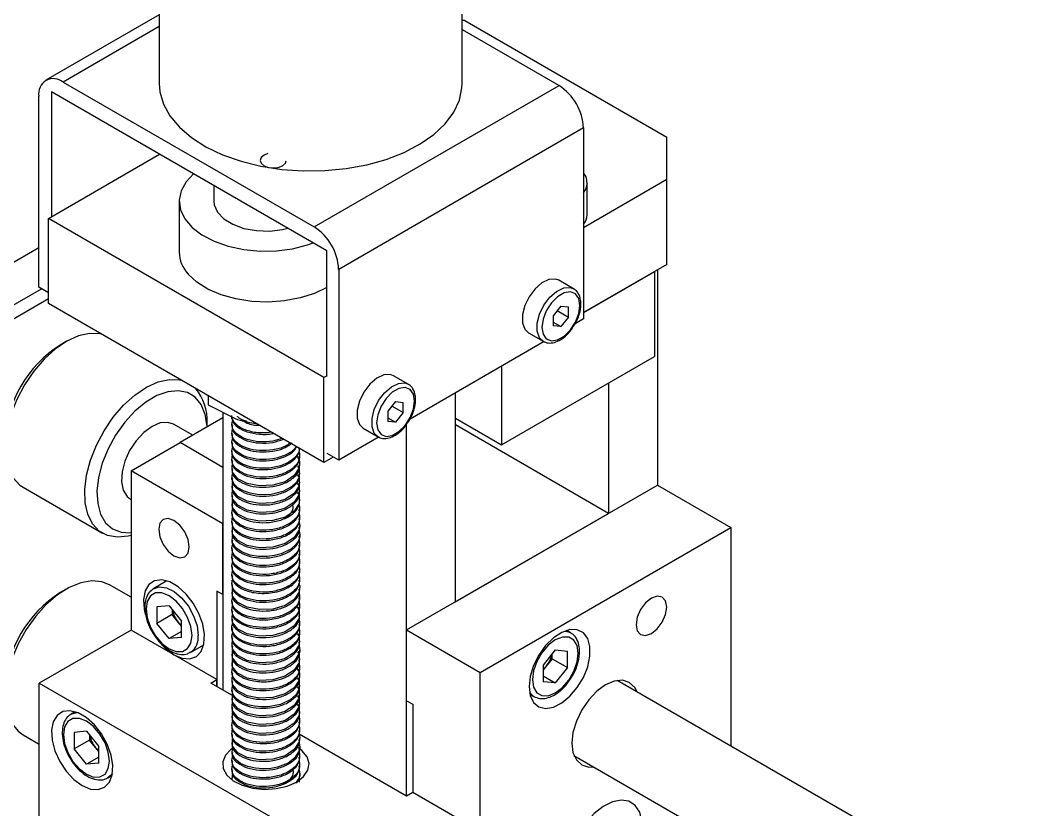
# Model space of a CAD drawing. Header units: millimetres. Extents: x 15 to 1802, y 5 to 899.
# Drawn here: x 727.8 to 786.1, y 829.5 to 875 of the extents above; entities that cross this region are included whole.
import ezdxf

# ---------------------------------------------------------------- set-up
doc = ezdxf.new("R2010")
doc.units = ezdxf.units.MM

msp = doc.modelspace()

# ---------------------------------------------------------------- linework, layer by layer
at = {"color": 7, "linetype": 'Continuous', "lineweight": 25}
for p, q in [((735.862, 879.915), (735.862, 871.385)), ((753.362, 871.385), (753.362, 879.915)), ((735.862, 875.348), (729.32, 871.572)), ((753.512, 875.024), (753.362, 875.024)), ((753.362, 874.499), (758.958, 871.269)), ((753.512, 875.024), (765.179, 868.288)), ((730.32, 871.473), (744.816, 863.104)), ((744.816, 863.104), (758.958, 871.269)), ((728.906, 859.633), (728.906, 870.656)), ((745.556, 861.719), (729.647, 870.903)), ((729.647, 870.903), (729.647, 863.696)), ((760.372, 868.819), (746.23, 860.655)), ((760.372, 868.819), (760.372, 857.796)), ((765.179, 865.839), (765.179, 868.288)), ((729.47, 863.594), (735.889, 867.3)), ((765.179, 865.839), (760.372, 863.064)), ((765.179, 860.94), (765.179, 865.839)), ((739.021, 865.491), (739.021, 864.594)), ((760.586, 865.662), (760.586, 865.635)), ((760.586, 863.798), (760.586, 865.635)), ((737.021, 864.594), (737.021, 861.655)), ((745.38, 854.409), (729.47, 863.594)), ((729.47, 858.695), (729.47, 863.594)), ((728.906, 861.894), (723.252, 858.63)), ((745.556, 854.512), (745.556, 861.719)), ((746.23, 860.655), (746.23, 849.632)), ((765.179, 860.94), (760.372, 858.165)), ((760.372, 858.165), (764.472, 860.532)), ((764.472, 860.532), (764.472, 855.632)), ((764.649, 860.634), (764.649, 848.203)), ((759.797, 859.536), (758.949, 860.026)), ((725.373, 857.405), (729.069, 859.539)), ((729.47, 859.307), (728.906, 859.633)), ((729.47, 858.954), (725.727, 856.793)), ((745.38, 849.51), (729.47, 858.695)), ((759.064, 858.528), (758.622, 857.978)), ((758.859, 858.273), (759.506, 857.899)), ((759.064, 858.528), (759.506, 858.489)), ((759.506, 857.899), (759.506, 858.489)), ((758.622, 857.978), (758.622, 857.389)), ((758.622, 857.605), (759.064, 857.35)), ((759.506, 857.899), (759.064, 857.35)), ((760.372, 857.796), (759.897, 857.521)), ((759.064, 857.35), (758.622, 857.389)), ((730.499, 856.486), (730.146, 856.282)), ((758.108, 856.489), (750.351, 852.011)), ((757.199, 856.995), (758.048, 856.505)), ((755.633, 850.53), (764.472, 855.632)), ((755.633, 855.06), (755.633, 850.53)), ((745.557, 854.511), (745.38, 854.409)), ((745.38, 849.51), (745.38, 854.409)), ((750.252, 854.025), (749.403, 854.515)), ((761.82, 854.102), (761.82, 846.57)), ((752.981, 841.468), (752.981, 853.529)), ((738.698, 853.368), (738.698, 852.843)), ((749.518, 853.018), (749.076, 852.468)), ((749.518, 853.018), (749.96, 852.978)), ((749.96, 852.389), (749.96, 852.978)), ((738.698, 852.843), (740.283, 852.027)), ((739.546, 852.406), (739.546, 836.364)), ((749.076, 852.468), (749.076, 851.878)), ((749.313, 852.762), (749.96, 852.389)), ((749.96, 852.389), (749.518, 851.839)), ((739.546, 852.081), (737.071, 850.652)), ((738.632, 851.553), (738.632, 851.791)), ((749.076, 852.094), (749.518, 851.839)), ((749.518, 851.839), (749.076, 851.878)), ((752.981, 852.06), (755.633, 850.53)), ((737.803, 851.074), (736.699, 851.711)), ((740.055, 851.71), (740.055, 851.6)), ((740.055, 851.199), (740.055, 851.09)), ((747.653, 851.484), (748.502, 850.994)), ((750.153, 830.241), (750.153, 851.718)), ((761.82, 846.57), (752.981, 851.673)), ((734.243, 849.019), (737.071, 850.652)), ((739.546, 849.224), (737.071, 850.652)), ((740.055, 850.689), (740.055, 850.579)), ((748.563, 850.978), (746.23, 849.632)), ((740.055, 850.179), (740.055, 850.069)), ((746.23, 849.632), (745.557, 850.02)), ((740.055, 849.668), (740.055, 849.559)), ((743.988, 849.849), (743.988, 849.924)), ((745.91, 849.816), (745.38, 849.51)), ((734.243, 849.019), (734.243, 839.833)), ((739.546, 845.958), (734.243, 849.019)), ((740.055, 849.158), (740.055, 849.049)), ((743.988, 849.338), (743.988, 849.413)), ((743.988, 848.828), (743.988, 848.903)), ((740.055, 848.648), (740.055, 848.538)), ((743.988, 848.318), (743.988, 848.393)), ((728, 848.074), (732.596, 845.42)), ((740.055, 848.138), (740.055, 848.028)), ((743.988, 847.807), (743.988, 847.882)), ((750.153, 839.835), (764.649, 848.203)), ((764.649, 848.203), (768.891, 845.754)), ((734.2, 847.381), (734.243, 847.356)), ((740.055, 847.627), (740.055, 847.517)), ((740.055, 847.117), (740.055, 847.007)), ((743.988, 847.297), (743.988, 847.372)), ((740.055, 846.607), (740.055, 846.497)), ((743.988, 846.787), (743.988, 846.862)), ((752.981, 841.468), (761.82, 846.57)), ((739.546, 841.875), (739.546, 845.958)), ((740.055, 846.096), (740.055, 845.986)), ((743.988, 846.277), (743.988, 846.351)), ((740.055, 845.586), (740.055, 845.476)), ((743.988, 845.766), (743.988, 845.841)), ((754.396, 837.386), (768.891, 845.754)), ((768.891, 845.754), (768.891, 833.128)), ((740.055, 845.076), (740.055, 844.966)), ((743.988, 845.256), (743.988, 845.331)), ((743.988, 844.746), (743.988, 844.82)), ((740.055, 844.565), (740.055, 844.455)), ((743.988, 844.235), (743.988, 844.31)), ((740.055, 844.055), (740.055, 843.945)), ((743.988, 843.725), (743.988, 843.8)), ((740.055, 843.545), (740.055, 843.435)), ((740.055, 843.034), (740.055, 842.924)), ((743.988, 843.215), (743.988, 843.289)), ((734.243, 841.727), (733, 842.445)), ((736.314, 842.667), (735.549, 842.225)), ((740.055, 842.524), (740.055, 842.414)), ((743.988, 842.704), (743.988, 842.779)), ((730.499, 842.197), (730.146, 841.993)), ((739.546, 841.875), (739.193, 842.079)), ((739.193, 842.079), (739.193, 836.568)), ((740.055, 842.014), (740.055, 841.904)), ((743.988, 842.194), (743.988, 842.269)), ((740.055, 841.503), (740.055, 841.393)), ((743.988, 841.683), (743.988, 841.758)), ((736.435, 841.23), (735.724, 841.167)), ((735.724, 841.167), (735.724, 840.219)), ((736.608, 840.729), (735.724, 840.219)), ((736.435, 841.23), (737.146, 840.346)), ((736.608, 841.015), (736.608, 840.729)), ((736.964, 840.287), (736.608, 840.729)), ((740.055, 840.993), (740.055, 840.883)), ((743.988, 841.173), (743.988, 841.248)), ((743.988, 840.663), (743.988, 840.738)), ((736.435, 839.335), (735.724, 840.219)), ((737.146, 840.061), (736.964, 840.287)), ((737.146, 839.399), (737.146, 840.346)), ((740.055, 840.482), (740.055, 840.373)), ((743.988, 840.152), (743.988, 840.227)), ((734.243, 839.833), (728.94, 836.772)), ((739.193, 836.976), (734.243, 839.833)), ((737.146, 839.745), (736.435, 839.335)), ((740.055, 839.972), (740.055, 839.862)), ((743.988, 839.642), (743.988, 839.717)), ((750.153, 839.835), (754.396, 837.386)), ((750.153, 835.752), (750.153, 839.835)), ((759.63, 839.675), (759.396, 839.81)), ((737.146, 839.399), (736.435, 839.335)), ((737.674, 838.544), (738.439, 838.986)), ((740.055, 839.462), (740.055, 839.352)), ((740.055, 838.951), (740.055, 838.842)), ((743.988, 839.132), (743.988, 839.207)), ((737.697, 838.558), (737.674, 838.544)), ((740.055, 838.441), (740.055, 838.331)), ((743.988, 838.621), (743.988, 838.696)), ((758.744, 838.68), (758.034, 837.796)), ((758.571, 838.179), (758.571, 838.464)), ((758.744, 838.68), (759.455, 838.616)), ((759.455, 837.669), (759.455, 838.616)), ((740.055, 837.931), (740.055, 837.821)), ((743.988, 838.111), (743.988, 838.186)), ((758.034, 837.796), (758.034, 836.848)), ((758.571, 838.179), (758.216, 837.737)), ((758.571, 838.179), (759.455, 837.669)), ((740.055, 837.42), (740.055, 837.311)), ((743.988, 837.601), (743.988, 837.676)), ((754.396, 808.807), (754.396, 837.386)), ((758.216, 837.737), (758.034, 837.51)), ((759.455, 837.669), (758.744, 836.785)), ((728.94, 826.565), (728.94, 836.772)), ((728.94, 836.772), (749.092, 825.138)), ((738.839, 836.772), (739.193, 836.976)), ((740.089, 836.05), (738.839, 836.772)), ((739.193, 836.568), (739.193, 836.976)), ((740.055, 836.91), (740.055, 836.8)), ((743.988, 837.09), (743.988, 837.165)), ((743.988, 836.58), (743.988, 836.655)), ((758.034, 837.195), (758.744, 836.785)), ((758.744, 836.785), (758.034, 836.848)), ((786.094, 823.197), (762.32, 836.921)), ((740.055, 836.4), (740.055, 836.29)), ((743.988, 836.07), (743.988, 836.145)), ((757.271, 836.129), (757.505, 835.994)), ((740.055, 835.889), (740.055, 835.78)), ((743.988, 835.559), (743.988, 835.634)), ((750.153, 835.752), (750.506, 835.548)), ((750.506, 835.548), (750.506, 830.445)), ((731.011, 835.114), (730.776, 834.979)), ((740.055, 835.379), (740.055, 835.269)), ((740.055, 834.869), (740.055, 834.759)), ((743.988, 835.049), (743.988, 835.124)), ((740.055, 834.358), (740.055, 834.249)), ((743.988, 834.539), (743.988, 834.614)), ((728, 833.784), (728.94, 833.242)), ((731.662, 833.984), (730.951, 833.92)), ((730.951, 833.92), (730.951, 832.973)), ((731.662, 833.984), (732.373, 833.1)), ((731.835, 833.768), (731.835, 833.483)), ((740.055, 833.848), (740.055, 833.738)), ((750.153, 830.241), (743.953, 833.819)), ((743.988, 834.028), (743.988, 834.103)), ((731.835, 833.483), (730.951, 832.973)), ((732.191, 833.041), (731.835, 833.483)), ((740.055, 833.338), (740.055, 833.228)), ((743.988, 833.518), (743.988, 833.593)), ((731.662, 832.089), (730.951, 832.973)), ((732.373, 832.815), (732.191, 833.041)), ((732.373, 832.152), (732.373, 833.1)), ((740.055, 832.827), (740.055, 832.718)), ((743.988, 833.008), (743.988, 833.083)), ((743.988, 832.497), (743.988, 832.572)), ((759.821, 832.591), (783.594, 818.867)), ((732.373, 832.499), (731.662, 832.089)), ((732.373, 832.152), (731.662, 832.089)), ((740.055, 832.317), (740.055, 832.207)), ((743.988, 831.987), (743.988, 832.062)), ((732.901, 831.298), (733.136, 831.433)), ((740.055, 831.807), (740.055, 831.697)), ((740.092, 831.297), (740.089, 831.492)), ((743.988, 831.477), (743.988, 831.552)), ((732.924, 831.312), (732.901, 831.298)), ((740.055, 831.297), (740.055, 831.187)), ((743.947, 831.241), (743.95, 831.041)), ((750.506, 830.445), (750.153, 830.241)), ((754.396, 828.2), (750.506, 830.445))]:
    msp.add_line(p, q, dxfattribs=at)
at = {"color": 8, "linetype": 'Continuous', "lineweight": 25}
msp.add_line((735.862, 874.672), (730.32, 871.473), dxfattribs=at)
at = {"color": 7, "linetype": 'Continuous', "lineweight": 25, "flags": 128}
for points in [[(735.862, 871.385), (735.901, 870.911), (736.106, 870.2), (736.485, 869.513), (737.029, 868.865), (737.728, 868.267), (738.567, 867.733), (739.529, 867.274), (740.594, 866.898), (741.741, 866.614), (742.947, 866.426), (744.186, 866.34), (745.434, 866.357), (746.666, 866.475), (747.855, 866.694), (748.979, 867.008), (750.013, 867.412), (750.938, 867.896), (751.734, 868.451), (752.385, 869.066), (752.878, 869.728), (753.202, 870.424), (753.352, 871.14), (753.362, 871.385)], [(738.396, 867.83), (738.448, 867.797), (738.512, 867.764)], [(742.145, 867.341), (741.923, 867.253), (741.76, 867.112), (741.703, 866.946), (741.76, 866.779), (741.923, 866.638), (742.168, 866.544), (742.456, 866.511), (742.744, 866.544), (742.988, 866.638), (742.988, 866.638)], [(742.988, 866.638), (743.151, 866.779), (743.207, 866.926)], [(737.837, 866.175), (737.416, 865.719), (737.131, 865.195), (737.022, 864.65), (737.094, 864.103), (737.344, 863.574), (737.763, 863.081), (738.336, 862.643), (739.043, 862.276), (739.857, 861.993), (740.749, 861.803), (741.687, 861.714), (742.637, 861.73), (743.565, 861.849), (744.437, 862.067), (744.759, 862.179)], [(739.021, 864.594), (739.042, 864.391), (739.227, 863.964), (739.592, 863.578), (740.114, 863.258), (740.758, 863.023), (741.484, 862.891), (742.245, 862.867), (742.991, 862.956), (743.292, 863.026)], [(745.556, 859.613), (744.842, 859.272), (744.01, 859.007), (743.106, 858.837), (742.162, 858.77), (741.214, 858.806), (740.295, 858.946), (739.438, 859.184), (738.674, 859.51), (738.032, 859.915), (737.534, 860.382)], [(758.949, 860.026), (758.751, 860.097), (758.378, 860.071), (757.972, 859.876), (757.577, 859.532), (757.236, 859.078), (756.986, 858.562), (756.853, 858.041), (756.853, 857.571), (756.986, 857.202), (757.199, 856.995)], [(760.16, 858.572), (760.094, 858.966), (759.904, 859.237), (759.612, 859.351), (759.254, 859.295), (758.874, 859.076), (758.516, 858.719), (758.224, 858.268), (758.034, 857.777), (757.968, 857.306), (758.034, 856.912), (758.224, 856.641), (758.516, 856.527), (758.874, 856.583), (759.254, 856.802), (759.612, 857.159), (759.904, 857.61), (760.094, 858.101), (760.16, 858.572)], [(732.559, 856.911), (732.438, 856.937), (731.843, 856.956), (731.2, 856.81), (730.532, 856.505), (729.862, 856.051), (729.215, 855.466), (728.615, 854.77), (728.083, 853.989), (727.638, 853.15), (727.297, 852.284), (727.072, 851.423), (726.97, 850.597), (726.996, 849.836), (727.148, 849.168), (727.422, 848.618), (727.807, 848.204), (728, 848.074)], [(734.243, 845.296), (734.069, 845.251), (733.448, 845.187), (732.886, 845.288), (732.403, 845.55), (732.018, 845.964), (731.745, 846.515), (731.592, 847.183), (731.566, 847.944), (731.668, 848.77), (731.893, 849.631), (732.235, 850.497), (732.679, 851.335), (733.211, 852.117), (733.811, 852.813), (734.458, 853.398), (735.128, 853.851), (735.796, 854.157), (736.439, 854.303), (737.034, 854.284), (737.155, 854.258)], [(749.403, 854.515), (749.205, 854.587), (748.832, 854.56), (748.426, 854.365), (748.031, 854.021), (747.69, 853.567), (747.44, 853.052), (747.307, 852.53), (747.307, 852.06), (747.44, 851.691), (747.653, 851.484)], [(738.628, 851.551), (738.625, 851.612), (738.52, 852.284), (738.289, 852.845), (737.941, 853.27), (737.492, 853.543), (736.959, 853.652), (736.364, 853.594), (735.732, 853.369), (735.088, 852.988), (734.459, 852.466), (733.871, 851.825), (733.347, 851.09), (732.909, 850.292), (732.575, 849.464), (732.359, 848.639), (732.27, 847.851), (732.311, 847.132), (732.48, 846.513), (732.77, 846.017), (733.171, 845.666), (733.665, 845.474), (734.231, 845.449), (734.243, 845.45)], [(750.614, 853.061), (750.548, 853.456), (750.358, 853.726), (750.066, 853.841), (749.708, 853.785), (749.328, 853.565), (748.97, 853.208), (748.678, 852.757), (748.488, 852.267), (748.422, 851.796), (748.488, 851.401), (748.678, 851.13), (748.97, 851.016), (749.328, 851.072), (749.708, 851.292), (750.066, 851.649), (750.358, 852.099), (750.548, 852.59), (750.614, 853.061)], [(736.699, 851.711), (736.369, 851.821), (735.928, 851.788), (735.451, 851.588), (734.974, 851.238), (734.532, 850.762), (734.158, 850.195), (733.881, 849.581), (733.719, 848.964), (733.686, 848.39), (733.783, 847.902), (734.005, 847.536), (734.2, 847.381)], [(743.824, 849.898), (743.83, 849.891), (743.975, 849.554), (743.954, 849.189), (743.668, 848.746), (743.132, 848.398), (742.426, 848.192), (741.659, 848.155), (740.947, 848.288), (740.398, 848.566), (740.097, 848.942), (740.088, 849.353), (740.088, 849.353)], [(743.844, 849.302), (743.946, 849.153), (743.954, 848.678), (743.81, 848.397), (743.508, 848.102), (743.013, 847.838), (742.33, 847.667), (741.934, 847.638), (741.522, 847.657), (741.113, 847.729), (740.733, 847.86), (740.412, 848.045), (740.178, 848.281), (740.063, 848.553), (740.089, 848.844), (740.089, 848.844)], [(743.837, 848.291), (743.946, 848.132), (743.954, 847.658), (743.668, 847.215), (743.131, 846.866), (742.426, 846.661), (741.659, 846.624), (740.947, 846.757), (740.398, 847.035), (740.097, 847.41), (740.088, 847.821), (740.088, 847.821)], [(743.837, 848.801), (743.946, 848.642), (743.954, 848.167), (743.667, 847.724), (743.13, 847.376), (742.424, 847.171), (741.657, 847.134), (740.945, 847.268), (740.397, 847.546), (740.096, 847.922), (740.089, 848.333), (740.089, 848.333)], [(743.837, 847.78), (743.946, 847.622), (743.954, 847.147), (743.668, 846.705), (743.131, 846.357), (742.425, 846.151), (741.657, 846.115), (740.945, 846.248), (740.397, 846.526), (740.096, 846.902), (740.089, 847.312), (740.089, 847.312)], [(736.718, 844.12), (737.056, 844.003), (737.343, 844.059), (737.534, 844.279), (737.602, 844.631), (737.534, 845.06), (737.343, 845.502), (737.056, 845.889), (736.718, 846.162), (736.38, 846.279), (736.093, 846.224), (735.901, 846.003), (735.834, 845.651), (735.901, 845.222), (736.093, 844.78), (736.38, 844.393), (736.718, 844.12)], [(743.951, 846.047), (743.987, 845.866), (743.954, 845.617), (743.668, 845.174), (743.132, 844.825), (742.426, 844.619), (741.659, 844.583), (740.946, 844.716), (740.398, 844.994), (740.097, 845.369), (740.089, 845.78), (740.089, 845.78)], [(743.953, 845.54), (743.988, 845.343), (743.98, 845.223), (743.969, 845.164), (743.962, 845.135), (743.958, 845.12), (743.956, 845.112), (743.955, 845.109), (743.954, 845.107), (743.954, 845.106), (743.954, 845.106), (743.954, 845.105), (743.904, 844.98), (743.765, 844.767), (743.46, 844.496), (742.91, 844.229), (742.531, 844.128), (742.091, 844.071), (741.607, 844.076), (741.112, 844.157), (740.654, 844.325), (740.289, 844.579), (740.081, 844.905), (740.089, 845.271), (740.089, 845.271)], [(733, 842.445), (732.551, 842.624), (731.969, 842.676), (731.333, 842.563), (730.668, 842.29), (729.997, 841.865), (729.343, 841.305), (728.732, 840.63), (728.185, 839.863), (727.721, 839.034), (727.357, 838.171), (727.107, 837.306), (726.98, 836.471), (726.98, 835.694), (727.107, 835.006), (727.357, 834.429), (727.721, 833.986), (728, 833.784)], [(736.718, 838.405), (737.195, 838.205), (737.636, 838.172), (738.01, 838.307), (738.287, 838.601), (738.449, 839.032), (738.482, 839.567), (738.384, 840.168), (738.162, 840.789), (737.834, 841.385), (737.422, 841.912), (736.959, 842.329), (736.477, 842.607), (736.014, 842.725), (735.602, 842.674), (735.274, 842.457), (735.052, 842.091), (734.954, 841.603), (734.987, 841.03), (735.048, 840.741)], [(743.944, 842.464), (743.982, 842.358), (743.954, 842.044), (743.668, 841.601), (743.131, 841.253), (742.426, 841.047), (741.658, 841.01), (740.946, 841.144), (740.398, 841.422), (740.097, 841.797), (740.089, 842.208), (740.089, 842.208)], [(737.761, 839.517), (737.696, 840.028), (737.508, 840.563), (737.214, 841.071), (736.845, 841.502), (736.435, 841.814), (736.025, 841.975), (735.656, 841.971), (735.362, 841.802), (735.174, 841.484), (735.109, 841.048), (735.174, 840.538), (735.362, 840.002), (735.656, 839.494), (736.025, 839.063), (736.435, 838.752), (736.845, 838.59), (737.214, 838.594), (737.508, 838.764), (737.696, 839.082), (737.761, 839.517)], [(763.411, 840.141), (763.478, 839.789), (763.67, 839.568), (763.957, 839.513), (764.295, 839.63), (764.633, 839.903), (764.92, 840.29), (765.112, 840.732), (765.179, 841.161), (765.112, 841.513), (764.92, 841.733), (764.633, 841.789), (764.295, 841.672), (763.957, 841.399), (763.67, 841.012), (763.478, 840.57), (763.411, 840.141)], [(743.81, 841.185), (743.946, 840.988), (743.954, 840.513), (743.668, 840.07), (743.131, 839.722), (742.426, 839.516), (741.659, 839.479), (740.947, 839.612), (740.398, 839.89), (740.097, 840.266), (740.088, 840.677), (740.088, 840.677)], [(743.837, 839.615), (743.946, 839.457), (743.954, 838.982), (743.668, 838.539), (743.131, 838.191), (742.426, 837.985), (741.659, 837.948), (740.947, 838.081), (740.398, 838.359), (740.097, 838.734), (740.088, 839.145), (740.088, 839.145)], [(757.224, 836.569), (757.29, 836.056), (757.481, 835.657), (757.785, 835.401), (758.178, 835.307), (758.632, 835.383), (759.112, 835.622), (759.584, 836.008), (760.011, 836.51), (760.363, 837.093), (760.613, 837.712), (760.743, 838.322), (760.743, 838.878), (760.613, 839.339), (760.363, 839.669), (760.011, 839.846), (759.584, 839.855), (759.112, 839.696), (758.632, 839.38), (758.178, 838.932), (757.785, 838.385), (757.481, 837.778), (757.29, 837.157), (757.224, 836.569)], [(736.018, 838.976), (736.241, 838.756), (736.718, 838.405)], [(760.07, 838.498), (760.005, 838.933), (759.817, 839.251), (759.524, 839.421), (759.154, 839.425), (758.744, 839.263), (758.335, 838.952), (757.965, 838.521), (757.672, 838.013), (757.483, 837.477), (757.418, 836.967), (757.483, 836.531), (757.672, 836.213), (757.965, 836.044), (758.335, 836.04), (758.744, 836.201), (759.154, 836.513), (759.524, 836.943), (759.817, 837.451), (760.005, 837.987), (760.07, 838.498)], [(743.95, 838.901), (743.972, 838.852), (743.983, 838.613), (743.954, 838.472), (743.668, 838.029), (743.131, 837.681), (742.425, 837.475), (741.658, 837.438), (740.946, 837.571), (740.398, 837.85), (740.097, 838.225), (740.089, 838.636), (740.089, 838.636)], [(743.856, 838.566), (743.946, 838.435), (743.953, 837.96), (743.667, 837.517), (743.129, 837.169), (742.423, 836.964), (741.656, 836.928), (740.944, 837.061), (740.396, 837.34), (740.096, 837.716), (740.089, 838.127), (740.089, 838.127)], [(743.822, 837.625), (743.964, 837.352), (743.954, 836.941), (743.668, 836.498), (743.132, 836.15), (742.426, 835.944), (741.659, 835.907), (740.947, 836.04), (740.398, 836.318), (740.097, 836.693), (740.088, 837.104), (740.088, 837.104)], [(743.841, 837.057), (743.946, 836.905), (743.954, 836.43), (743.777, 836.106), (743.42, 835.794), (742.871, 835.54), (742.159, 835.401), (741.766, 835.391), (741.368, 835.429), (740.985, 835.517), (740.639, 835.656), (740.354, 835.843), (740.153, 836.07), (740.059, 836.326), (740.089, 836.596), (740.089, 836.596)], [(763.466, 836.259), (763.327, 836.52), (763.018, 836.807), (762.616, 836.931), (762.147, 836.884), (761.643, 836.67), (761.14, 836.303), (760.671, 835.808), (760.268, 835.219), (759.959, 834.576), (759.765, 833.922), (759.699, 833.302)], [(743.837, 836.043), (743.946, 835.884), (743.954, 835.41), (743.668, 834.967), (743.131, 834.618), (742.426, 834.412), (741.659, 834.376), (740.947, 834.509), (740.398, 834.787), (740.097, 835.162), (740.088, 835.573), (740.088, 835.573)], [(743.837, 836.553), (743.946, 836.394), (743.954, 835.919), (743.667, 835.476), (743.13, 835.128), (742.424, 834.923), (741.657, 834.886), (740.945, 835.02), (740.397, 835.298), (740.096, 835.674), (740.089, 836.084), (740.089, 836.084)], [(743.837, 835.532), (743.946, 835.374), (743.954, 834.899), (743.668, 834.457), (743.131, 834.108), (742.425, 833.903), (741.658, 833.866), (740.946, 834), (740.397, 834.278), (740.096, 834.653), (740.089, 835.064), (740.089, 835.064)], [(731.415, 830.852), (731.892, 830.652), (732.333, 830.619), (732.707, 830.754), (732.984, 831.048), (733.145, 831.479), (733.178, 832.015), (733.08, 832.616), (732.859, 833.237), (732.53, 833.833), (732.119, 834.359), (731.655, 834.777), (731.174, 835.055), (730.71, 835.172), (730.299, 835.121), (729.97, 834.904), (729.749, 834.539), (729.651, 834.051), (729.684, 833.477), (729.845, 832.86), (730.123, 832.246), (730.496, 831.68), (730.938, 831.203), (731.415, 830.852)], [(732.988, 832.271), (732.923, 832.782), (732.735, 833.317), (732.441, 833.825), (732.072, 834.256), (731.662, 834.567), (731.252, 834.729), (730.883, 834.725), (730.589, 834.555), (730.401, 834.237), (730.336, 833.802), (730.401, 833.291), (730.589, 832.756), (730.883, 832.248), (731.252, 831.817), (731.662, 831.505), (732.072, 831.344), (732.441, 831.348), (732.735, 831.517), (732.923, 831.835), (732.988, 832.271)], [(743.948, 833.794), (743.985, 833.654), (743.954, 833.369), (743.668, 832.926), (743.132, 832.577), (742.426, 832.371), (741.659, 832.335), (740.946, 832.468), (740.398, 832.746), (740.097, 833.121), (740.089, 833.532), (740.089, 833.532)], [(743.953, 833.292), (743.988, 833.095), (743.98, 832.975), (743.969, 832.916), (743.962, 832.886), (743.958, 832.872), (743.956, 832.864), (743.955, 832.861), (743.954, 832.859), (743.954, 832.858), (743.954, 832.857), (743.954, 832.857), (743.68, 832.426), (743.306, 832.153), (742.701, 831.918), (742.311, 831.844), (741.876, 831.817), (741.417, 831.849), (740.964, 831.952), (740.557, 832.129), (740.243, 832.378), (740.073, 832.685), (740.089, 833.023), (740.089, 833.023)], [(759.699, 833.302), (759.765, 832.759), (759.959, 832.33), (760.268, 832.043), (760.671, 831.919), (760.966, 831.929)], [(740.118, 833.014), (740.029, 832.95), (739.695, 832.607), (739.534, 832.225), (739.558, 831.832), (739.764, 831.458), (740.137, 831.129), (740.65, 830.871), (741.265, 830.702), (741.936, 830.635), (742.613, 830.675), (743.246, 830.819), (743.789, 831.057)], [(743.789, 831.057), (744.2, 831.37), (744.45, 831.736), (744.52, 832.127), (744.404, 832.514), (744.112, 832.869), (743.881, 833.042)], [(763.703, 827.881), (763.748, 828.188), (763.748, 828.802), (763.616, 829.321), (763.36, 829.711), (762.996, 829.948), (762.547, 830.018), (762.041, 829.916), (761.51, 829.648), (760.988, 829.232), (760.507, 828.692), (760.097, 828.064), (759.784, 827.387), (759.589, 826.703), (759.522, 826.056), (759.522, 826.056)]]:
    msp.add_lwpolyline(points, dxfattribs=at)
at = {"color": 8, "linetype": 'Continuous', "lineweight": 25, "flags": 128}
for points in [[(758.057, 856.5), (757.834, 856.712), (757.702, 857.081), (757.702, 857.551), (757.834, 858.072), (758.084, 858.588), (758.425, 859.042), (758.82, 859.386), (759.226, 859.581), (759.599, 859.608), (759.787, 859.542)], [(748.511, 850.989), (748.288, 851.202), (748.156, 851.57), (748.156, 852.04), (748.288, 852.562), (748.538, 853.077), (748.88, 853.532), (749.274, 853.875), (749.68, 854.07), (750.053, 854.097), (750.242, 854.031)], [(735.533, 842.216), (735.861, 842.321), (736.277, 842.269), (736.724, 842.05), (737.161, 841.683), (737.549, 841.201), (737.853, 840.645), (738.048, 840.067), (738.114, 839.517)], [(759.288, 839.773), (759.504, 839.732), (759.644, 839.666)], [(757.501, 835.996), (757.466, 836.018), (757.249, 836.241)], [(730.76, 834.969), (731.088, 835.075), (731.118, 835.077)], [(733.157, 831.545), (733.08, 831.444), (732.924, 831.312)]]:
    msp.add_lwpolyline(points, dxfattribs=at)
at = {"color": 7, "linetype": 'Continuous', "lineweight": 25}
for centre, radius, start, end in [((729.768, 870.796), 0.873, 50.79715, 189.21378), ((757.302, 868.679), 3.074, 2.60562, 57.39432), ((759.737, 863.826), 0.85, 318.35602, 358.11931), ((743.159, 860.515), 3.074, 2.60562, 57.39432), ((738.951, 861.692), 1.93, 181.10394, 222.74896), ((733.796, 850.501), 6.837, 122.26956, 177.73583), ((735.752, 851.945), 2.884, 356.95873, 39.7347), ((733.792, 836.214), 6.833, 122.25162, 177.75378), ((738.247, 841.328), 1.652, 191.89523, 219.02289), ((738.101, 841.194), 1.455, 218.54233, 228.92955), ((756.953, 838.767), 1.629, 320.77999, 348.30164), ((757.078, 838.643), 1.455, 311.07045, 321.45767), ((733.474, 834.081), 1.652, 191.89432, 219.02379), ((733.327, 833.946), 1.452, 218.53299, 228.93888)]:
    msp.add_arc(centre, radius, start, end, dxfattribs=at)
at = {"color": 8, "linetype": 'Continuous', "lineweight": 25}
for centre, radius, start, end in [((759.737, 865.663), 0.85, 318.35602, 358.11931), ((737.069, 839.402), 1.052, 306.66896, 6.3088)]:
    msp.add_arc(centre, radius, start, end, dxfattribs=at)
at = {"color": 7, "linetype": 'Continuous', "lineweight": 25}
for points, knots in [([(760.565, 865.666), (760.568, 865.717), (760.578, 865.891), (760.497, 866.085), (760.388, 866.198), (760.372, 866.214)], [0, 0, 0, 0, 0.262719, 0.895892, 1, 1, 1, 1]), ([(760.219, 858.653), (760.215, 858.732), (760.206, 858.961), (760.091, 859.259), (759.926, 859.481), (759.802, 859.524), (759.779, 859.531)], [0, 0, 0, 0, 0.20401, 0.593989, 0.927367, 1, 1, 1, 1]), ([(759.782, 857.35), (759.82, 857.403), (759.96, 857.597), (760.117, 857.989), (760.21, 858.378), (760.217, 858.592), (760.219, 858.653)], [0, 0, 0, 0, 0.133487, 0.492575, 0.853721, 1, 1, 1, 1]), ([(758.068, 856.516), (758.1, 856.492), (758.222, 856.401), (758.509, 856.392), (758.874, 856.483), (759.249, 856.717), (759.568, 857.016), (759.723, 857.257), (759.782, 857.35)], [0, 0, 0, 0, 0.06852, 0.2599232, 0.4530665, 0.6578546, 0.8681217, 1, 1, 1, 1]), ([(750.673, 853.143), (750.669, 853.221), (750.66, 853.45), (750.545, 853.749), (750.38, 853.971), (750.256, 854.013), (750.233, 854.021)], [0, 0, 0, 0, 0.20401, 0.593989, 0.927367, 1, 1, 1, 1]), ([(750.236, 851.84), (750.274, 851.892), (750.414, 852.087), (750.571, 852.479), (750.664, 852.868), (750.671, 853.081), (750.673, 853.143)], [0, 0, 0, 0, 0.133487, 0.492575, 0.853721, 1, 1, 1, 1]), ([(742.347, 851.261), (742.181, 851.237), (741.756, 851.177), (741.199, 851.265), (740.757, 851.411), (740.471, 851.563), (740.246, 851.749), (740.106, 851.959), (740.044, 852.122), (740.059, 852.209), (740.061, 852.22)], [0, 0, 0, 0, 0.1472069, 0.3758868, 0.4934409, 0.6127581, 0.7338376, 0.8566797, 0.9812829, 1, 1, 1, 1]), ([(742.969, 850.902), (742.791, 850.841), (742.384, 850.701), (741.645, 850.681), (740.917, 850.815), (740.358, 851.102), (740.033, 851.49), (740.07, 851.767), (740.089, 851.905)], [0, 0, 0, 0, 0.1338319, 0.3070657, 0.4802992, 0.6535333, 0.8267666, 1, 1, 1, 1]), ([(740.095, 851.999), (740.094, 851.976), (740.09, 851.815), (740.371, 851.539), (740.914, 851.248), (741.641, 851.125), (742.204, 851.113), (742.453, 851.187), (742.468, 851.191)], [0, 0, 0, 0, 0.039527, 0.275986, 0.512446, 0.748907, 0.985368, 1, 1, 1, 1]), ([(740.283, 852.027), (740.321, 852.013), (740.722, 851.868), (741.116, 851.814), (741.473, 851.766)], [0, 0, 0, 0, 0.093622, 1, 1, 1, 1]), ([(740.903, 851.883), (740.699, 851.954), (740.482, 852.03), (740.386, 852.153), (740.38, 852.16)], [0, 0, 0, 0, 0.939842, 1, 1, 1, 1]), ([(740.6, 851.961), (740.709, 851.9), (740.99, 851.741), (741.406, 851.64), (741.665, 851.653), (741.668, 851.653)], [0, 0, 0, 0, 0.384363, 0.992523, 1, 1, 1, 1]), ([(748.522, 851.006), (748.554, 850.981), (748.676, 850.89), (748.963, 850.881), (749.328, 850.972), (749.703, 851.206), (750.022, 851.505), (750.177, 851.747), (750.236, 851.84)], [0, 0, 0, 0, 0.068521, 0.259923, 0.453066, 0.657855, 0.868122, 1, 1, 1, 1]), ([(743.432, 850.634), (743.338, 850.565), (743.074, 850.373), (742.43, 850.208), (741.651, 850.166), (740.917, 850.305), (740.36, 850.59), (740.033, 850.978), (740.07, 851.255), (740.088, 851.393)], [0, 0, 0, 0, 0.085554, 0.237962, 0.390369, 0.542777, 0.695185, 0.847593, 1, 1, 1, 1]), ([(740.092, 851.635), (740.086, 851.563), (740.067, 851.352), (740.364, 851.027), (740.915, 850.74), (741.645, 850.605), (742.409, 850.629), (742.839, 850.778), (743.039, 850.847)], [0, 0, 0, 0, 0.097329, 0.282597, 0.467865, 0.653133, 0.838402, 1, 1, 1, 1]), ([(743.772, 850.438), (743.741, 850.383), (743.625, 850.177), (743.149, 849.907), (742.439, 849.693), (741.648, 849.657), (740.917, 849.795), (740.359, 850.081), (740.033, 850.469), (740.07, 850.746), (740.089, 850.884)], [0, 0, 0, 0, 0.0494411, 0.1852341, 0.3210281, 0.4568219, 0.5926158, 0.7284105, 0.8642049, 1, 1, 1, 1]), ([(740.092, 850.615), (740.086, 850.542), (740.067, 850.331), (740.365, 850.006), (740.915, 849.719), (741.648, 849.582), (742.438, 849.618), (743.151, 849.831), (743.644, 850.118), (743.767, 850.344), (743.807, 850.418)], [0, 0, 0, 0, 0.075018, 0.217613, 0.360208, 0.502803, 0.645399, 0.787994, 0.93059, 1, 1, 1, 1]), ([(740.092, 851.125), (740.086, 851.052), (740.067, 850.841), (740.365, 850.516), (740.916, 850.23), (741.651, 850.092), (742.431, 850.131), (743.121, 850.316), (743.418, 850.538), (743.548, 850.634)], [0, 0, 0, 0, 0.083837, 0.242454, 0.40107, 0.559686, 0.718302, 0.876918, 1, 1, 1, 1]), ([(743.952, 850.335), (743.955, 850.292), (743.97, 850.091), (743.695, 849.749), (743.162, 849.393), (742.432, 849.183), (741.647, 849.147), (740.915, 849.285), (740.358, 849.571), (740.033, 849.959), (740.07, 850.236), (740.089, 850.375)], [0, 0, 0, 0, 0.032243, 0.153213, 0.274184, 0.395154, 0.516124, 0.637093, 0.758062, 0.879031, 1, 1, 1, 1]), ([(743.947, 850.121), (743.967, 849.979), (744.01, 849.678), (743.706, 849.239), (743.161, 848.883), (742.435, 848.673), (741.649, 848.636), (740.917, 848.774), (740.359, 849.059), (740.033, 849.447), (740.07, 849.724), (740.088, 849.863)], [0, 0, 0, 0, 0.100135, 0.212619, 0.325101, 0.437585, 0.550068, 0.662551, 0.775034, 0.887517, 1, 1, 1, 1]), ([(740.067, 850.104), (740.063, 850.08), (740.046, 849.97), (740.137, 849.778), (740.329, 849.549), (740.615, 849.361), (740.96, 849.219), (741.343, 849.129), (741.742, 849.089), (742.258, 849.098), (742.856, 849.211), (743.424, 849.469), (743.784, 849.787), (743.98, 850.092), (743.958, 850.283), (743.95, 850.359)], [0, 0, 0, 0, 0.021499, 0.100138, 0.176316, 0.250031, 0.321283, 0.39007, 0.456393, 0.520248, 0.640023, 0.750042, 0.850279, 0.940709, 1, 1, 1, 1]), ([(740.092, 849.594), (740.086, 849.521), (740.067, 849.31), (740.365, 848.985), (740.915, 848.699), (741.649, 848.561), (742.434, 848.598), (743.162, 848.808), (743.7, 849.165), (743.982, 849.539), (743.958, 849.773), (743.95, 849.849)], [0, 0, 0, 0, 0.065946, 0.190917, 0.315888, 0.440859, 0.56583, 0.690801, 0.815771, 0.940742, 1, 1, 1, 1]), ([(740.092, 849.084), (740.086, 849.011), (740.067, 848.8), (740.365, 848.474), (740.916, 848.188), (741.65, 848.051), (742.436, 848.088), (743.163, 848.298), (743.701, 848.655), (743.983, 849.029), (743.958, 849.263), (743.95, 849.338)], [0, 0, 0, 0, 0.065969, 0.190978, 0.315986, 0.440994, 0.566003, 0.691013, 0.816022, 0.941032, 1, 1, 1, 1]), ([(740.092, 848.573), (740.086, 848.501), (740.067, 848.29), (740.364, 847.965), (740.914, 847.679), (741.648, 847.541), (742.433, 847.577), (743.162, 847.787), (743.7, 848.144), (743.982, 848.518), (743.958, 848.752), (743.95, 848.828)], [0, 0, 0, 0, 0.065545, 0.190569, 0.315594, 0.440618, 0.565642, 0.690667, 0.815692, 0.940717, 1, 1, 1, 1]), ([(740.092, 848.063), (740.086, 847.99), (740.067, 847.78), (740.364, 847.455), (740.914, 847.168), (741.648, 847.031), (742.433, 847.067), (743.161, 847.277), (743.699, 847.633), (743.982, 848.007), (743.958, 848.242), (743.95, 848.318)], [0, 0, 0, 0, 0.065729, 0.190715, 0.315701, 0.440687, 0.565673, 0.690659, 0.815646, 0.940632, 1, 1, 1, 1]), ([(740.092, 847.553), (740.086, 847.48), (740.067, 847.268), (740.365, 846.943), (740.916, 846.657), (741.65, 846.52), (742.435, 846.557), (743.163, 846.767), (743.7, 847.124), (743.983, 847.498), (743.958, 847.732), (743.95, 847.807)], [0, 0, 0, 0, 0.066057, 0.191036, 0.316015, 0.440994, 0.565973, 0.690952, 0.815931, 0.94091, 1, 1, 1, 1]), ([(740.092, 847.042), (740.086, 846.97), (740.067, 846.759), (740.364, 846.434), (740.915, 846.147), (741.649, 846.01), (742.435, 846.046), (743.16, 846.256), (743.62, 846.555), (743.828, 846.804), (743.901, 846.937), (743.93, 847.004), (743.943, 847.038), (743.949, 847.055), (743.951, 847.064), (743.953, 847.068), (743.953, 847.07), (743.954, 847.071), (743.954, 847.072), (743.975, 847.145), (743.967, 847.221), (743.96, 847.297)], [0, 0, 0, 0, 0.065657, 0.19058, 0.315504, 0.440428, 0.565353, 0.690278, 0.815203, 0.877967, 0.909387, 0.925101, 0.932959, 0.936889, 0.938853, 0.939835, 0.940326, 0.940572, 0.940695, 0.940725, 1, 1, 1, 1]), ([(743.947, 847.051), (743.967, 846.912), (744.009, 846.613), (743.705, 846.176), (743.159, 845.82), (742.433, 845.61), (741.647, 845.574), (740.915, 845.712), (740.358, 845.998), (740.033, 846.387), (740.07, 846.664), (740.089, 846.802)], [0, 0, 0, 0, 0.098579, 0.211257, 0.323936, 0.436613, 0.549291, 0.661969, 0.774646, 0.887323, 1, 1, 1, 1]), ([(743.947, 846.547), (743.967, 846.406), (744.01, 846.105), (743.706, 845.667), (743.161, 845.311), (742.435, 845.101), (741.649, 845.064), (740.917, 845.201), (740.359, 845.487), (740.033, 845.875), (740.07, 846.152), (740.088, 846.29)], [0, 0, 0, 0, 0.0998, 0.212325, 0.32485, 0.437375, 0.5499, 0.662425, 0.77495, 0.887475, 1, 1, 1, 1]), ([(740.084, 846.532), (740.078, 846.475), (740.057, 846.293), (740.29, 845.993), (740.763, 845.695), (741.451, 845.519), (742.112, 845.511), (742.633, 845.598), (743.008, 845.71), (743.346, 845.869), (743.631, 846.068), (743.837, 846.301), (743.978, 846.545), (743.959, 846.711), (743.95, 846.787)], [0, 0, 0, 0, 0.050989, 0.165526, 0.284148, 0.406849, 0.533624, 0.598876, 0.665163, 0.732481, 0.800832, 0.870215, 0.940631, 1, 1, 1, 1]), ([(743.078, 846.265), (743.144, 846.304), (743.31, 846.399), (743.49, 846.596), (743.626, 846.817), (743.609, 846.966), (743.602, 847.029)], [0, 0, 0, 0, 0.1929316, 0.4823853, 0.7807555, 1, 1, 1, 1]), ([(740.092, 846.022), (740.086, 845.949), (740.067, 845.738), (740.365, 845.412), (740.916, 845.127), (741.649, 844.989), (742.435, 845.026), (743.162, 845.236), (743.7, 845.592), (743.982, 845.966), (743.958, 846.201), (743.95, 846.276)], [0, 0, 0, 0, 0.065995, 0.190965, 0.315934, 0.440904, 0.565874, 0.690844, 0.815814, 0.940783, 1, 1, 1, 1]), ([(740.092, 845.511), (740.086, 845.438), (740.067, 845.227), (740.365, 844.902), (740.916, 844.616), (741.65, 844.478), (742.435, 844.515), (743.163, 844.726), (743.701, 845.083), (743.983, 845.457), (743.958, 845.691), (743.95, 845.766)], [0, 0, 0, 0, 0.065918, 0.190934, 0.315949, 0.440965, 0.565982, 0.690998, 0.816015, 0.941032, 1, 1, 1, 1]), ([(743.947, 845.02), (743.967, 844.877), (744.01, 844.575), (743.705, 844.136), (743.16, 843.78), (742.434, 843.569), (741.648, 843.533), (740.916, 843.671), (740.359, 843.956), (740.033, 844.344), (740.07, 844.621), (740.089, 844.76)], [0, 0, 0, 0, 0.10064, 0.21306, 0.32548, 0.4379, 0.55032, 0.66274, 0.77516, 0.88758, 1, 1, 1, 1]), ([(740.092, 845.001), (740.086, 844.929), (740.067, 844.718), (740.364, 844.393), (740.914, 844.107), (741.647, 843.969), (742.433, 844.005), (743.161, 844.215), (743.699, 844.571), (743.982, 844.945), (743.958, 845.18), (743.95, 845.256)], [0, 0, 0, 0, 0.065518, 0.190537, 0.315557, 0.440576, 0.565595, 0.690615, 0.815634, 0.940654, 1, 1, 1, 1]), ([(743.947, 844.509), (743.967, 844.367), (744.01, 844.065), (743.706, 843.626), (743.162, 843.27), (742.436, 843.059), (741.65, 843.022), (740.918, 843.16), (740.36, 843.445), (740.033, 843.833), (740.07, 844.11), (740.088, 844.249)], [0, 0, 0, 0, 0.100344, 0.212801, 0.325258, 0.437715, 0.550172, 0.662629, 0.775086, 0.887543, 1, 1, 1, 1]), ([(740.092, 844.491), (740.086, 844.418), (740.067, 844.207), (740.365, 843.882), (740.915, 843.596), (741.648, 843.458), (742.434, 843.495), (743.162, 843.705), (743.7, 844.061), (743.982, 844.435), (743.958, 844.67), (743.95, 844.745)], [0, 0, 0, 0, 0.065798, 0.190778, 0.315758, 0.440738, 0.565718, 0.690698, 0.815678, 0.940658, 1, 1, 1, 1]), ([(740.092, 843.98), (740.086, 843.907), (740.067, 843.696), (740.365, 843.371), (740.916, 843.085), (741.65, 842.948), (742.435, 842.984), (743.163, 843.195), (743.7, 843.551), (743.983, 843.925), (743.958, 844.16), (743.95, 844.235)], [0, 0, 0, 0, 0.066043, 0.191028, 0.316013, 0.440998, 0.565983, 0.690968, 0.815953, 0.940938, 1, 1, 1, 1]), ([(743.947, 843.999), (743.967, 843.857), (744.01, 843.554), (743.706, 843.116), (743.161, 842.76), (742.435, 842.55), (741.648, 842.513), (740.916, 842.651), (740.358, 842.937), (740.033, 843.325), (740.07, 843.602), (740.089, 843.74)], [0, 0, 0, 0, 0.100493, 0.212927, 0.325364, 0.437801, 0.550239, 0.662678, 0.775118, 0.887558, 1, 1, 1, 1]), ([(740.092, 843.47), (740.086, 843.397), (740.067, 843.187), (740.364, 842.861), (740.915, 842.575), (741.648, 842.437), (742.434, 842.474), (743.161, 842.684), (743.705, 843.041), (743.968, 843.415), (743.972, 843.65), (743.974, 843.725)], [0, 0, 0, 0, 0.065633, 0.190627, 0.31562, 0.440613, 0.565607, 0.690601, 0.815596, 0.940567, 1, 1, 1, 1]), ([(743.947, 843.489), (743.967, 843.346), (744.01, 843.044), (743.705, 842.604), (743.16, 842.248), (742.434, 842.038), (741.647, 842.002), (740.916, 842.14), (740.358, 842.426), (740.033, 842.814), (740.07, 843.091), (740.089, 843.23)], [0, 0, 0, 0, 0.10074, 0.213148, 0.325555, 0.437963, 0.55037, 0.662778, 0.775185, 0.887593, 1, 1, 1, 1]), ([(740.092, 842.96), (740.085, 842.888), (740.067, 842.713), (740.289, 842.43), (740.639, 842.195), (741.063, 842.045), (741.466, 841.965), (741.929, 841.938), (742.432, 841.98), (742.938, 842.105), (743.406, 842.319), (743.766, 842.619), (743.98, 842.933), (743.958, 843.139), (743.95, 843.214)], [0, 0, 0, 0, 0.064351, 0.157845, 0.272146, 0.337399, 0.407893, 0.483625, 0.564589, 0.65078, 0.742191, 0.838817, 0.940651, 1, 1, 1, 1]), ([(743.947, 842.977), (743.967, 842.835), (744.01, 842.533), (743.706, 842.095), (743.161, 841.739), (742.436, 841.528), (741.649, 841.491), (740.918, 841.629), (740.36, 841.914), (740.033, 842.302), (740.07, 842.579), (740.088, 842.718)], [0, 0, 0, 0, 0.100173, 0.212652, 0.32513, 0.437608, 0.550087, 0.662565, 0.775043, 0.887522, 1, 1, 1, 1]), ([(740.092, 842.449), (740.086, 842.376), (740.067, 842.165), (740.365, 841.84), (740.916, 841.554), (741.65, 841.417), (742.435, 841.453), (743.163, 841.664), (743.7, 842.02), (743.982, 842.394), (743.958, 842.629), (743.95, 842.704)], [0, 0, 0, 0, 0.066031, 0.191001, 0.315972, 0.440942, 0.565913, 0.690884, 0.815854, 0.940824, 1, 1, 1, 1]), ([(735.532, 842.209), (735.438, 842.137), (735.245, 841.99), (735.082, 841.628), (735.017, 841.191), (735.067, 840.684), (735.23, 840.148), (735.494, 839.626), (735.839, 839.158), (736.241, 838.779), (736.679, 838.515), (737.102, 838.407), (737.46, 838.425), (737.626, 838.535), (737.691, 838.578)], [0, 0, 0, 0, 0.0769854, 0.1577078, 0.2421095, 0.3305053, 0.4198367, 0.5089579, 0.5981419, 0.687791, 0.7784213, 0.870291, 0.9492172, 1, 1, 1, 1]), ([(743.947, 841.958), (743.967, 841.815), (744.01, 841.513), (743.705, 841.073), (743.159, 840.717), (742.433, 840.507), (741.647, 840.471), (740.915, 840.609), (740.358, 840.895), (740.033, 841.283), (740.07, 841.561), (740.089, 841.699)], [0, 0, 0, 0, 0.10078, 0.213183, 0.325587, 0.43799, 0.550392, 0.662795, 0.775196, 0.887598, 1, 1, 1, 1]), ([(740.092, 841.939), (740.086, 841.866), (740.067, 841.655), (740.365, 841.33), (740.916, 841.044), (741.65, 840.906), (742.435, 840.943), (743.163, 841.153), (743.701, 841.51), (743.983, 841.884), (743.958, 842.118), (743.95, 842.194)], [0, 0, 0, 0, 0.065862, 0.190885, 0.315909, 0.440933, 0.565957, 0.690982, 0.816007, 0.941032, 1, 1, 1, 1]), ([(743.947, 841.44), (743.967, 841.3), (744.009, 841), (743.705, 840.563), (743.16, 840.207), (742.435, 839.997), (741.648, 839.961), (740.917, 840.098), (740.359, 840.384), (740.033, 840.772), (740.07, 841.049), (740.088, 841.187)], [0, 0, 0, 0, 0.099135, 0.211743, 0.324351, 0.436959, 0.549567, 0.662175, 0.774784, 0.887392, 1, 1, 1, 1]), ([(740.086, 841.428), (740.079, 841.369), (740.06, 841.192), (740.27, 840.918), (740.644, 840.659), (741.124, 840.491), (741.633, 840.414), (742.127, 840.416), (742.572, 840.48), (743.049, 840.615), (743.479, 840.834), (743.773, 841.107), (743.898, 841.312), (743.976, 841.493), (743.96, 841.607), (743.95, 841.683)], [0, 0, 0, 0, 0.053777, 0.160285, 0.26007, 0.353121, 0.439428, 0.518981, 0.591771, 0.65779, 0.76906, 0.853406, 0.910676, 0.940765, 1, 1, 1, 1]), ([(740.092, 840.918), (740.086, 840.845), (740.067, 840.635), (740.365, 840.309), (740.915, 840.023), (741.649, 839.886), (742.434, 839.922), (743.162, 840.132), (743.7, 840.489), (743.982, 840.863), (743.958, 841.097), (743.95, 841.173)], [0, 0, 0, 0, 0.065866, 0.190841, 0.315816, 0.440791, 0.565766, 0.690741, 0.815716, 0.940692, 1, 1, 1, 1]), ([(743.947, 840.427), (743.967, 840.284), (744.01, 839.986), (743.713, 839.552), (743.185, 839.199), (742.473, 838.983), (741.689, 838.937), (740.95, 839.067), (740.37, 839.35), (740.104, 839.676), (740.038, 839.957), (740.072, 840.098), (740.089, 840.168)], [0, 0, 0, 0, 0.1005, 0.210182, 0.32063, 0.431845, 0.543827, 0.656575, 0.77009, 0.884371, 0.942088, 1, 1, 1, 1]), ([(740.092, 840.408), (740.086, 840.335), (740.067, 840.124), (740.365, 839.799), (740.916, 839.513), (741.65, 839.375), (742.435, 839.412), (743.163, 839.622), (743.701, 839.979), (743.983, 840.353), (743.958, 840.587), (743.95, 840.663)], [0, 0, 0, 0, 0.066016, 0.191008, 0.316, 0.440991, 0.565983, 0.690974, 0.815967, 0.940958, 1, 1, 1, 1]), ([(740.092, 839.897), (740.086, 839.825), (740.067, 839.614), (740.364, 839.289), (740.914, 839.003), (741.648, 838.865), (742.434, 838.901), (743.162, 839.112), (743.701, 839.468), (743.98, 839.842), (743.961, 840.077), (743.955, 840.153)], [0, 0, 0, 0, 0.065594, 0.19061, 0.315628, 0.440645, 0.565663, 0.690681, 0.815699, 0.940717, 1, 1, 1, 1]), ([(743.947, 839.917), (743.967, 839.774), (744.01, 839.471), (743.705, 839.032), (743.16, 838.676), (742.434, 838.466), (741.647, 838.43), (740.916, 838.568), (740.358, 838.853), (740.033, 839.242), (740.07, 839.519), (740.089, 839.657)], [0, 0, 0, 0, 0.100728, 0.213137, 0.325546, 0.437955, 0.550364, 0.662773, 0.775182, 0.887591, 1, 1, 1, 1]), ([(740.092, 839.387), (740.086, 839.315), (740.067, 839.104), (740.364, 838.779), (740.914, 838.493), (741.648, 838.355), (742.433, 838.391), (743.161, 838.601), (743.699, 838.957), (743.982, 839.332), (743.958, 839.566), (743.95, 839.642)], [0, 0, 0, 0, 0.065643, 0.190639, 0.315634, 0.440629, 0.565625, 0.69062, 0.815615, 0.94061, 1, 1, 1, 1]), ([(760.143, 838.6), (760.14, 838.687), (760.13, 838.939), (760.016, 839.28), (759.835, 839.553), (759.682, 839.626), (759.638, 839.647)], [0, 0, 0, 0, 0.191815, 0.557264, 0.871668, 1, 1, 1, 1]), ([(740.092, 838.877), (740.086, 838.804), (740.067, 838.593), (740.365, 838.268), (740.916, 837.982), (741.65, 837.844), (742.435, 837.881), (743.163, 838.091), (743.7, 838.448), (743.982, 838.822), (743.958, 839.056), (743.95, 839.132)], [0, 0, 0, 0, 0.066052, 0.191025, 0.315998, 0.440971, 0.565944, 0.690917, 0.81589, 0.940863, 1, 1, 1, 1]), ([(740.092, 838.366), (740.086, 838.294), (740.067, 838.083), (740.365, 837.758), (740.915, 837.471), (741.649, 837.334), (742.435, 837.37), (743.163, 837.581), (743.7, 837.938), (743.983, 838.312), (743.958, 838.546), (743.95, 838.621)], [0, 0, 0, 0, 0.065795, 0.190819, 0.315844, 0.440869, 0.565894, 0.690919, 0.815945, 0.94097, 1, 1, 1, 1]), ([(759.619, 837.023), (759.666, 837.09), (759.823, 837.316), (760.003, 837.754), (760.127, 838.222), (760.139, 838.495), (760.143, 838.6)], [0, 0, 0, 0, 0.139479, 0.46681, 0.795778, 1, 1, 1, 1]), ([(743.947, 837.872), (743.967, 837.73), (744.01, 837.429), (743.706, 836.991), (743.161, 836.635), (742.435, 836.425), (741.649, 836.388), (740.917, 836.526), (740.359, 836.811), (740.033, 837.199), (740.07, 837.476), (740.088, 837.615)], [0, 0, 0, 0, 0.0999414, 0.2124484, 0.3249558, 0.4374635, 0.5499704, 0.6624783, 0.7749855, 0.8874926, 1, 1, 1, 1]), ([(740.072, 837.856), (740.067, 837.823), (740.049, 837.696), (740.165, 837.481), (740.399, 837.242), (740.732, 837.054), (741.121, 836.925), (741.537, 836.854), (741.955, 836.838), (742.47, 836.88), (743.032, 837.026), (743.528, 837.295), (743.817, 837.59), (743.979, 837.864), (743.959, 838.035), (743.95, 838.111)], [0, 0, 0, 0, 0.029739, 0.115495, 0.197697, 0.276343, 0.35143, 0.422956, 0.490919, 0.555316, 0.672904, 0.776369, 0.86566, 0.940731, 1, 1, 1, 1]), ([(740.092, 837.346), (740.086, 837.273), (740.067, 837.062), (740.365, 836.737), (740.915, 836.451), (741.649, 836.313), (742.434, 836.35), (743.162, 836.56), (743.7, 836.916), (743.982, 837.291), (743.958, 837.525), (743.95, 837.601)], [0, 0, 0, 0, 0.065927, 0.190899, 0.315871, 0.440843, 0.565814, 0.690786, 0.815757, 0.940729, 1, 1, 1, 1]), ([(740.092, 836.835), (740.086, 836.763), (740.067, 836.552), (740.365, 836.226), (740.916, 835.94), (741.65, 835.803), (742.435, 835.84), (743.163, 836.05), (743.701, 836.407), (743.983, 836.781), (743.958, 837.015), (743.95, 837.09)], [0, 0, 0, 0, 0.065977, 0.190976, 0.315974, 0.440973, 0.565972, 0.69097, 0.815969, 0.940968, 1, 1, 1, 1]), ([(757.501, 835.999), (757.613, 835.949), (757.838, 835.85), (758.236, 835.883), (758.647, 836.039), (759.059, 836.331), (759.398, 836.671), (759.56, 836.929), (759.619, 837.023)], [0, 0, 0, 0, 0.167873, 0.338433, 0.516376, 0.703005, 0.891894, 1, 1, 1, 1]), ([(740.092, 836.325), (740.086, 836.253), (740.067, 836.042), (740.364, 835.717), (740.914, 835.431), (741.648, 835.293), (742.433, 835.329), (743.162, 835.539), (743.7, 835.896), (743.982, 836.27), (743.958, 836.504), (743.95, 836.58)], [0, 0, 0, 0, 0.065557, 0.190583, 0.315609, 0.440635, 0.56566, 0.690687, 0.815713, 0.940739, 1, 1, 1, 1]), ([(740.092, 835.815), (740.086, 835.742), (740.067, 835.532), (740.364, 835.207), (740.914, 834.92), (741.648, 834.782), (742.433, 834.819), (743.161, 835.029), (743.699, 835.385), (743.982, 835.759), (743.958, 835.994), (743.95, 836.07)], [0, 0, 0, 0, 0.065706, 0.190694, 0.315683, 0.440671, 0.56566, 0.690648, 0.815636, 0.940625, 1, 1, 1, 1]), ([(740.092, 835.304), (740.086, 835.231), (740.067, 835.02), (740.365, 834.695), (740.916, 834.409), (741.65, 834.272), (742.435, 834.309), (743.163, 834.519), (743.7, 834.876), (743.983, 835.25), (743.958, 835.484), (743.95, 835.559)], [0, 0, 0, 0, 0.066058, 0.191035, 0.316013, 0.44099, 0.565967, 0.690945, 0.815922, 0.940899, 1, 1, 1, 1]), ([(730.759, 834.963), (730.665, 834.891), (730.472, 834.744), (730.309, 834.382), (730.244, 833.944), (730.294, 833.438), (730.457, 832.902), (730.721, 832.38), (731.066, 831.912), (731.468, 831.532), (731.906, 831.268), (732.329, 831.161), (732.687, 831.179), (732.853, 831.289), (732.918, 831.332)], [0, 0, 0, 0, 0.076985, 0.157708, 0.24211, 0.330505, 0.419837, 0.508958, 0.598142, 0.687791, 0.778421, 0.870291, 0.949217, 1, 1, 1, 1]), ([(740.092, 834.794), (740.086, 834.721), (740.067, 834.511), (740.364, 834.185), (740.915, 833.899), (741.649, 833.761), (742.435, 833.798), (743.16, 834.008), (743.62, 834.307), (743.828, 834.556), (743.901, 834.689), (743.93, 834.756), (743.943, 834.79), (743.949, 834.807), (743.951, 834.816), (743.953, 834.82), (743.953, 834.822), (743.954, 834.823), (743.954, 834.824), (743.957, 834.834), (743.98, 834.911), (743.979, 834.986), (743.978, 835.049)], [0, 0, 0, 0, 0.065664, 0.190561, 0.31546, 0.440358, 0.565257, 0.690156, 0.815055, 0.877807, 0.90922, 0.924931, 0.932788, 0.936716, 0.93868, 0.939662, 0.940153, 0.940399, 0.940521, 0.940532, 0.949523, 1, 1, 1, 1]), ([(740.057, 834.284), (740.056, 834.279), (740.043, 834.204), (740.112, 833.989), (740.366, 833.663), (740.947, 833.38), (741.684, 833.249), (742.468, 833.294), (743.183, 833.509), (743.706, 833.863), (743.982, 834.231), (743.958, 834.463), (743.95, 834.539)], [0, 0, 0, 0, 0.004495, 0.068559, 0.195462, 0.321587, 0.446935, 0.571503, 0.695293, 0.818304, 0.940536, 1, 1, 1, 1]), ([(743.947, 834.803), (743.967, 834.663), (744.009, 834.364), (743.705, 833.928), (743.159, 833.572), (742.433, 833.362), (741.647, 833.326), (740.915, 833.464), (740.358, 833.75), (740.033, 834.138), (740.07, 834.416), (740.089, 834.554)], [0, 0, 0, 0, 0.0985749, 0.2112537, 0.3239327, 0.4366111, 0.5492892, 0.6619671, 0.7746452, 0.8873227, 1, 1, 1, 1]), ([(743.947, 834.302), (743.967, 834.16), (744.01, 833.858), (743.706, 833.419), (743.161, 833.063), (742.435, 832.852), (741.649, 832.816), (740.917, 832.953), (740.359, 833.239), (740.033, 833.627), (740.07, 833.904), (740.088, 834.042)], [0, 0, 0, 0, 0.1004566, 0.2128995, 0.3253424, 0.437785, 0.5502282, 0.6626708, 0.7751136, 0.8875568, 1, 1, 1, 1]), ([(740.092, 833.773), (740.086, 833.701), (740.067, 833.49), (740.365, 833.164), (740.916, 832.878), (741.649, 832.741), (742.435, 832.778), (743.162, 832.988), (743.7, 833.344), (743.982, 833.718), (743.958, 833.953), (743.95, 834.028)], [0, 0, 0, 0, 0.0659799, 0.1909499, 0.3159201, 0.4408897, 0.5658597, 0.6908295, 0.8157992, 0.9407692, 1, 1, 1, 1]), ([(740.092, 833.263), (740.086, 833.19), (740.067, 832.979), (740.365, 832.654), (740.916, 832.368), (741.65, 832.23), (742.435, 832.267), (743.163, 832.478), (743.701, 832.834), (743.983, 833.208), (743.958, 833.443), (743.95, 833.518)], [0, 0, 0, 0, 0.065935, 0.190948, 0.315962, 0.440975, 0.565989, 0.691003, 0.816018, 0.941032, 1, 1, 1, 1]), ([(743.947, 832.772), (743.967, 832.629), (744.01, 832.327), (743.705, 831.887), (743.16, 831.531), (742.434, 831.321), (741.648, 831.285), (740.916, 831.423), (740.359, 831.708), (740.033, 832.096), (740.07, 832.373), (740.089, 832.512)], [0, 0, 0, 0, 0.100657, 0.213075, 0.325493, 0.43791, 0.550328, 0.662747, 0.775164, 0.887582, 1, 1, 1, 1]), ([(740.092, 832.753), (740.086, 832.68), (740.067, 832.47), (740.364, 832.145), (740.914, 831.858), (741.648, 831.72), (742.433, 831.757), (743.161, 831.967), (743.699, 832.323), (743.982, 832.697), (743.958, 832.932), (743.95, 833.007)], [0, 0, 0, 0, 0.065526, 0.190546, 0.315568, 0.440589, 0.56561, 0.690631, 0.815653, 0.940675, 1, 1, 1, 1]), ([(743.947, 832.261), (743.967, 832.119), (744.01, 831.817), (743.706, 831.378), (743.162, 831.022), (742.436, 830.811), (741.65, 830.774), (740.918, 830.912), (740.36, 831.197), (740.033, 831.585), (740.07, 831.862), (740.088, 832.001)], [0, 0, 0, 0, 0.100351, 0.212807, 0.325263, 0.43772, 0.550176, 0.662632, 0.775088, 0.887544, 1, 1, 1, 1]), ([(740.092, 832.242), (740.086, 832.17), (740.067, 831.959), (740.364, 831.634), (740.915, 831.348), (741.648, 831.21), (742.434, 831.247), (743.162, 831.456), (743.7, 831.813), (743.982, 832.187), (743.958, 832.422), (743.95, 832.497)], [0, 0, 0, 0, 0.065774, 0.190756, 0.315738, 0.440721, 0.565702, 0.690684, 0.815666, 0.940648, 1, 1, 1, 1]), ([(740.092, 831.732), (740.086, 831.659), (740.067, 831.448), (740.365, 831.123), (740.916, 830.837), (741.65, 830.7), (742.435, 830.736), (743.163, 830.947), (743.7, 831.303), (743.983, 831.677), (743.958, 831.912), (743.95, 831.987)], [0, 0, 0, 0, 0.066049, 0.191032, 0.316015, 0.440998, 0.565981, 0.690964, 0.815946, 0.94093, 1, 1, 1, 1]), ([(743.04, 830.944), (743.158, 831.013), (743.434, 831.174), (743.615, 831.463), (743.62, 831.657), (743.621, 831.719)], [0, 0, 0, 0, 0.337283, 0.786418, 1, 1, 1, 1]), ([(743.947, 831.751), (743.975, 831.607), (744.023, 831.362), (743.848, 831.142), (743.776, 831.051)], [0, 0, 0, 0, 0.589417, 1, 1, 1, 1]), ([(743.786, 830.992), (743.854, 831.077), (743.978, 831.231), (743.98, 831.401), (743.981, 831.477)], [0, 0, 0, 0, 0.551572, 1, 1, 1, 1])]:
    msp.add_open_spline(points, degree=3, knots=knots, dxfattribs=at)

doc.saveas('drawing.dxf')
